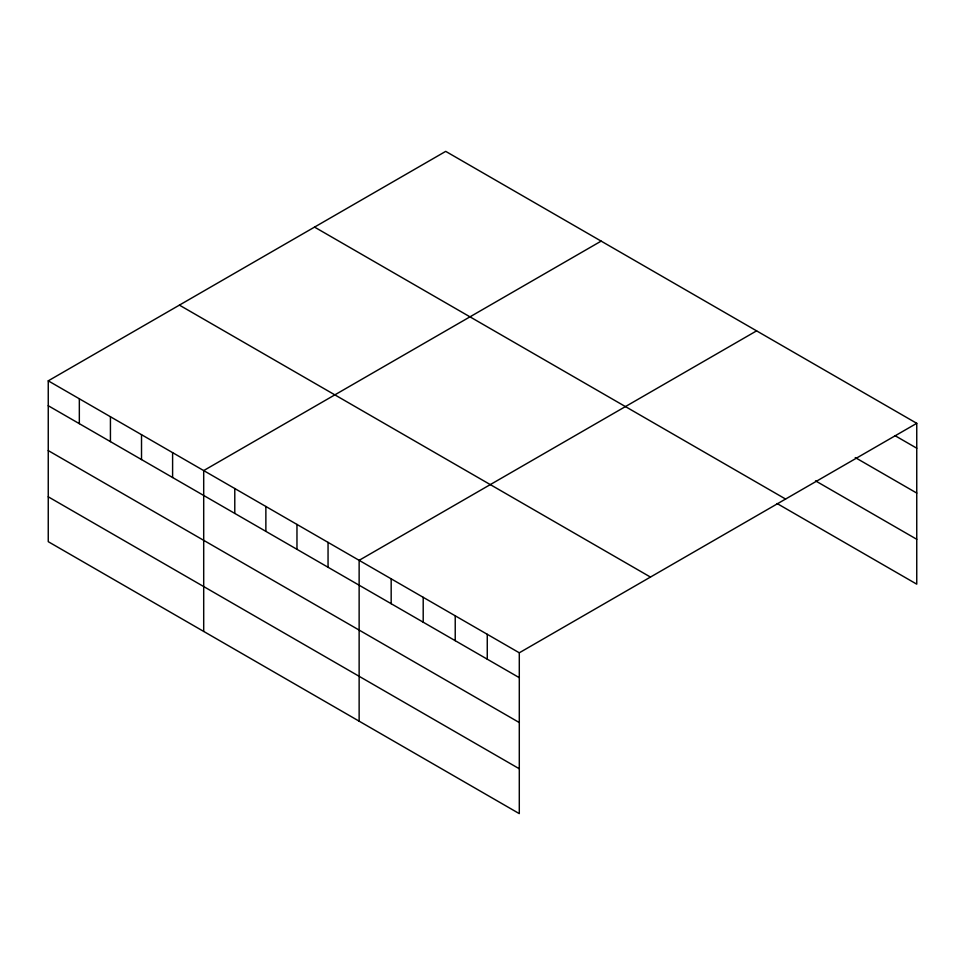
<?xml version="1.0" encoding="UTF-8"?>
<svg xmlns="http://www.w3.org/2000/svg" width="965" height="965" viewBox="0 0 965 965"><rect width="100%" height="100%" fill="white"/><g stroke="black" fill="none" stroke-linecap="round" stroke-linejoin="round"><path stroke-width="1.45" d="M48.25 380.837L519.291 652.798L519.291 813.628L48.25 541.679L48.25 380.837L445.709 151.372L916.75 423.321L916.75 584.163L777.09 503.525M601.147 241.117L203.699 470.582L203.699 631.424M756.596 330.862L359.137 560.327L359.137 721.169M519.291 652.798L916.75 423.321M894.965 435.625L916.75 448.206M855.255 457.567L916.75 493.067M815.534 480.86L916.75 539.29M314.542 227.101L785.594 499.05M179.406 305.121L650.458 577.07M48.25 405.722L519.291 677.671M48.25 450.583L519.291 722.544M48.25 496.806L519.291 768.767M487.265 634.307L487.265 659.179M455.227 615.815L455.227 640.688M423.201 597.311L423.201 622.196M391.175 578.819L391.175 603.704M328.052 542.378L328.052 567.263M296.967 524.429L296.967 549.314M265.87 506.48L265.87 531.365M234.784 488.531L234.784 513.416M172.602 452.633L172.602 477.518M141.517 434.684L141.517 459.569M110.432 416.735L110.432 441.62M79.335 398.786L79.335 423.671"/></g></svg>
